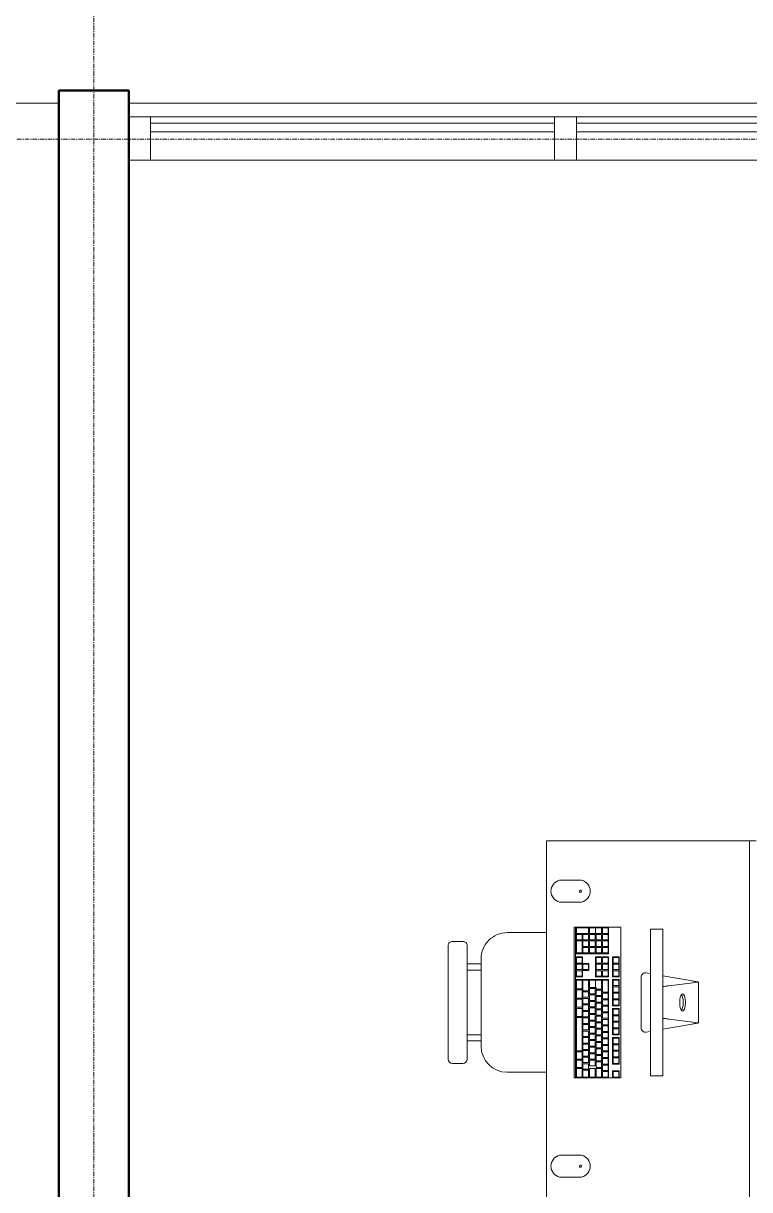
# Model space of a CAD drawing. Header units: inches. Extents: x -1714 to 1984, y -1043 to 970.
# Drawn here: x -1052.9 to -969.8, y 546.9 to 680.5 of the extents above; entities that cross this region are included whole.
import ezdxf

# ---------------------------------------------------------------- set-up
doc = ezdxf.new("R2010")
doc.units = ezdxf.units.IN
doc.header["$MEASUREMENT"] = 0
doc.linetypes.add('Grid Line 1_2_', pattern=[0.875, 0.5, -0.125, 0.125, -0.125])
for name, color, linetype, lineweight in [('A-FLOR', 192, 'Continuous', 13), ('A-GENM', 13, 'Continuous', 9), ('A-GLAZ-CURT', 52, 'Continuous', 9), ('A-GLAZ-CWMG', 51, 'Continuous', 9), ('A-WALL', 113, 'Continuous', 13), ('I-FURN', 30, 'Continuous', 9), ('S-GRID', 1, 'Continuous', 9)]:
    doc.layers.add(name, color=color, linetype=linetype, lineweight=lineweight)

# ---------------------------------------------------------------- blocks, each defined once
blk = doc.blocks.new('System Panel - Glazed-1359671-L2 - Architectural')
at = {"layer": 'A-GLAZ-CURT', "lineweight": 13}
for p, q in [((25.75, -0.75), (-25.75, -0.75)), ((-25.75, -0.75), (-25.75, -1.75)), ((25.75, -1.75), (25.75, -0.75)), ((-25.75, -1.75), (25.75, -1.75))]:
    blk.add_line(p, q, dxfattribs=at)
blk = doc.blocks.new('System Panel - Glazed-1359675-L2 - Architectural')
at = {"layer": 'A-GLAZ-CURT', "lineweight": 13}
for p, q in [((23.125, -0.75), (-23.125, -0.75)), ((-23.125, -0.75), (-23.125, -1.75)), ((23.125, -1.75), (23.125, -0.75)), ((-23.125, -1.75), (23.125, -1.75))]:
    blk.add_line(p, q, dxfattribs=at)
blk = doc.blocks.new('Rectangular Mullion - 2_5_ x 5_ rectangular-1359661-L2 - Architectural')
at = {"layer": 'A-GLAZ-CWMG'}
for p, q in [((-1038.35, 669.78), (-992.1, 669.78)), ((-992.1, 664.78), (-1038.35, 664.78))]:
    blk.add_line(p, q, dxfattribs=at)
blk = doc.blocks.new('Rectangular Mullion - 2_5_ x 5_ rectangular-1359663-L2 - Architectural')
at = {"layer": 'A-GLAZ-CWMG'}
for p, q in [((-665.6, 669.78), (-614.1, 669.78)), ((-665.6, 664.78), (-614.1, 664.78))]:
    blk.add_line(p, q, dxfattribs=at)
blk = doc.blocks.new('Rectangular Mullion - 2_5_ x 5_ rectangular-1359657-L2 - Architectural')
at = {"layer": 'A-GLAZ-CWMG', "lineweight": 20}
for p, q in [((-1.25, 2.5), (1.25, 2.5)), ((-1.25, -2.5), (-1.25, 2.5)), ((1.25, 2.5), (1.25, -2.5)), ((1.25, -2.5), (-1.25, -2.5))]:
    blk.add_line(p, q, dxfattribs=at)
blk = doc.blocks.new('Rectangular Mullion - 2_5_ x 5_ rectangular-1359683-L2 - Architectural')
at = {"layer": 'A-GLAZ-CWMG', "lineweight": 20}
for p, q in [((-2.5, 2.5), (0, 2.5)), ((-2.5, -2.5), (-2.5, 2.5)), ((0, 2.5), (0, -2.5)), ((0, -2.5), (-2.5, -2.5))]:
    blk.add_line(p, q, dxfattribs=at)
blk = doc.blocks.new('Dynamic_Computer_Desk_with_Chairs_8535 - 6-1470367-L2 - Architectural')
at = {"layer": 'A-GENM'}
for p, q in [((-126, -23.5), (-126, -21)), ((-123.5, -21), (-123.5, -23.5)), ((-94.5, -23.5), (-94.5, -21)), ((-92, -21), (-92, -23.5))]:
    blk.add_line(p, q, dxfattribs=at)
for centre, start, end in [((-124.75, -21.28), 12.6804, 167.3196), ((-93.25, -21.28), 12.6804, 167.3196), ((-124.75, -23.22), 192.6804, 347.3196), ((-93.25, -23.22), 192.6804, 347.3196)]:
    blk.add_arc(centre, 1.28, start, end, dxfattribs=at)
at = {"layer": 'I-FURN'}
for p, q in [((-130.5, -1.75), (-130.5, -1)), ((-130.5, -25), (-130.5, -1.75)), ((60, -1.75), (-130.5, -1.75)), ((-114.41, -7.97), (-114.4, -7.91)), ((-114.4, -7.91), (-114.35, -7.64)), ((-114.3, -7.91), (-114.4, -7.91)), ((-114.35, -7.64), (-114.34, -7.64)), ((-109.66, -7.59), (-114.34, -7.59)), ((-114.34, -7.63), (-113.91, -11)), ((-110.09, -11), (-109.66, -7.63)), ((-109.6, -7.91), (-109.7, -7.91)), ((-109.66, -7.64), (-109.65, -7.64)), ((-109.65, -7.64), (-109.6, -7.91)), ((-109.6, -7.91), (-109.59, -7.97)), ((-114.47, -8.34), (-115.07, -11.7)), ((-108.93, -11.7), (-109.53, -8.34)), ((-120.4, -11.7), (-120.4, -13.1)), ((-119.65, -11.7), (-120.4, -11.7)), ((-119.65, -11.7), (-104.35, -11.7)), ((-103.6, -11.7), (-104.35, -11.7)), ((-103.6, -13.1), (-103.6, -11.7)), ((-120.4, -13.1), (-119.65, -13.1)), ((-104.35, -13.1), (-119.65, -13.1)), ((-115.31, -13.1), (-115.4, -13.58)), ((-108.6, -13.58), (-108.69, -13.1)), ((-104.35, -13.1), (-103.6, -13.1)), ((-114.9, -14.17), (-109.1, -14.17)), ((-120.62, -16.59), (-120.62, -16.49)), ((-103.38, -16.49), (-120.62, -16.49)), ((-120.62, -16.59), (-120.62, -16.73)), ((-120.62, -17.91), (-120.62, -16.73)), ((-117.22, -16.69), (-117.22, -16.73)), ((-117.22, -16.69), (-114.93, -16.69)), ((-117.22, -17.44), (-117.22, -16.73)), ((-117.14, -17.37), (-117.14, -16.74)), ((-117.14, -16.74), (-116.51, -16.74)), ((-116.51, -16.74), (-116.51, -17.37)), ((-116.39, -17.37), (-116.39, -16.74)), ((-116.39, -16.74), (-115.76, -16.74)), ((-115.76, -16.74), (-115.76, -17.37)), ((-115.64, -17.37), (-115.64, -16.74)), ((-115.64, -16.74), (-115.01, -16.74)), ((-115.01, -16.74), (-115.01, -17.37)), ((-114.93, -16.73), (-114.93, -16.69)), ((-114.93, -16.73), (-114.93, -17.44)), ((-114.64, -16.69), (-114.64, -16.73)), ((-114.64, -16.69), (-111.61, -16.69)), ((-114.64, -17.44), (-114.64, -16.73)), ((-114.56, -17.37), (-114.56, -16.74)), ((-114.56, -16.74), (-113.93, -16.74)), ((-113.93, -16.74), (-113.93, -17.37)), ((-113.81, -17.37), (-113.81, -16.74)), ((-113.81, -16.74), (-113.18, -16.74)), ((-113.18, -16.74), (-113.18, -17.37)), ((-113.06, -17.37), (-113.06, -16.74)), ((-113.06, -16.74), (-112.43, -16.74)), ((-112.43, -16.74), (-112.43, -17.37)), ((-112.31, -17.37), (-112.31, -16.74)), ((-112.31, -16.74), (-111.69, -16.74)), ((-111.69, -16.74), (-111.69, -17.37)), ((-111.61, -16.73), (-111.61, -16.69)), ((-111.61, -16.73), (-111.61, -17.44)), ((-111.31, -16.69), (-111.31, -16.73)), ((-111.31, -16.69), (-108.28, -16.69)), ((-111.31, -17.44), (-111.31, -16.73)), ((-111.23, -17.37), (-111.23, -16.74)), ((-111.23, -16.74), (-110.6, -16.74)), ((-110.6, -16.74), (-110.6, -17.37)), ((-110.48, -17.37), (-110.48, -16.74)), ((-110.48, -16.74), (-109.85, -16.74)), ((-109.85, -16.74), (-109.85, -17.37)), ((-109.74, -17.37), (-109.74, -16.74)), ((-109.74, -16.74), (-109.11, -16.74)), ((-109.11, -16.74), (-109.11, -17.37)), ((-108.99, -17.37), (-108.99, -16.74)), ((-108.99, -16.74), (-108.36, -16.74)), ((-108.36, -16.74), (-108.36, -17.37)), ((-108.28, -16.73), (-108.28, -16.69)), ((-108.28, -16.73), (-108.28, -17.44)), ((-107.98, -16.69), (-107.98, -16.73)), ((-107.98, -16.69), (-104.95, -16.69)), ((-107.98, -17.44), (-107.98, -16.73)), ((-107.91, -17.37), (-107.91, -16.74)), ((-107.91, -16.74), (-107.28, -16.74)), ((-107.28, -16.74), (-107.28, -17.37)), ((-107.16, -17.37), (-107.16, -16.74)), ((-107.16, -16.74), (-106.53, -16.74)), ((-106.53, -16.74), (-106.53, -17.37)), ((-106.41, -17.37), (-106.41, -16.74)), ((-106.41, -16.74), (-105.78, -16.74)), ((-105.78, -16.74), (-105.78, -17.37)), ((-105.66, -17.37), (-105.66, -16.74)), ((-105.66, -16.74), (-105.03, -16.74)), ((-105.03, -16.74), (-105.03, -17.37)), ((-104.95, -16.73), (-104.95, -16.69)), ((-104.95, -16.73), (-104.95, -17.44)), ((-104.17, -16.69), (-104.17, -16.73)), ((-104.17, -16.69), (-103.38, -16.69)), ((-104.17, -17.44), (-104.17, -16.73)), ((-104.09, -17.37), (-104.09, -16.74)), ((-104.09, -16.74), (-103.46, -16.74)), ((-103.46, -16.74), (-103.46, -17.37)), ((-103.38, -16.49), (-103.38, -16.59)), ((-103.38, -16.69), (-103.38, -16.59)), ((-103.38, -16.69), (-103.38, -17.44)), ((-120.62, -21.65), (-120.62, -17.91)), ((-120.62, -17.91), (-117.59, -17.91)), ((-120.54, -18.6), (-120.54, -17.96)), ((-120.54, -17.96), (-119.91, -17.96)), ((-119.91, -18.6), (-120.54, -18.6)), ((-120.54, -19.38), (-120.54, -18.7)), ((-120.54, -18.7), (-119.91, -18.7)), ((-119.91, -17.96), (-119.91, -18.6)), ((-119.91, -18.7), (-119.91, -19.38)), ((-119.8, -18.6), (-119.8, -17.96)), ((-119.8, -17.96), (-119.17, -17.96)), ((-119.17, -18.6), (-119.8, -18.6)), ((-119.8, -19.34), (-119.8, -18.7)), ((-119.8, -18.7), (-119.17, -18.7)), ((-119.17, -17.96), (-119.17, -18.6)), ((-119.17, -18.7), (-119.17, -19.34)), ((-119.05, -18.6), (-119.05, -17.96)), ((-119.05, -17.96), (-118.42, -17.96)), ((-118.42, -18.6), (-119.05, -18.6)), ((-119.05, -19.34), (-119.05, -18.7)), ((-119.05, -18.7), (-118.42, -18.7)), ((-118.42, -17.96), (-118.42, -18.6)), ((-118.42, -18.7), (-118.42, -19.34)), ((-118.3, -18.6), (-118.3, -17.96)), ((-118.3, -17.96), (-117.67, -17.96)), ((-117.67, -18.6), (-118.3, -18.6)), ((-118.3, -19.34), (-118.3, -18.7)), ((-118.3, -18.7), (-117.67, -18.7)), ((-117.67, -17.96), (-117.67, -18.6)), ((-117.67, -18.7), (-117.67, -19.34)), ((-117.59, -17.91), (-117.59, -21.63)), ((-114.93, -17.44), (-117.22, -17.44)), ((-117.22, -19.41), (-117.22, -17.91)), ((-117.22, -17.91), (-114.93, -17.91)), ((-116.51, -17.37), (-117.14, -17.37)), ((-117.14, -18.6), (-117.14, -17.96)), ((-117.14, -17.96), (-116.51, -17.96)), ((-116.51, -18.6), (-117.14, -18.6)), ((-117.14, -18.7), (-116.51, -18.7)), ((-117.14, -19.33), (-117.14, -18.7)), ((-116.51, -17.96), (-116.51, -18.6)), ((-116.51, -18.7), (-116.51, -19.33)), ((-115.76, -17.37), (-116.39, -17.37)), ((-116.39, -18.6), (-116.39, -17.96)), ((-116.39, -17.96), (-115.76, -17.96)), ((-115.76, -18.6), (-116.39, -18.6)), ((-116.39, -19.33), (-116.39, -18.7)), ((-116.39, -18.7), (-115.76, -18.7)), ((-115.76, -17.96), (-115.76, -18.6)), ((-115.76, -18.7), (-115.76, -19.33)), ((-115.01, -17.37), (-115.64, -17.37)), ((-115.64, -18.6), (-115.64, -17.96)), ((-115.64, -17.96), (-115.01, -17.96)), ((-115.01, -18.6), (-115.64, -18.6)), ((-115.64, -19.33), (-115.64, -18.7)), ((-115.64, -18.7), (-115.01, -18.7)), ((-115.01, -17.96), (-115.01, -18.6)), ((-115.01, -18.7), (-115.01, -19.33)), ((-114.93, -17.91), (-114.93, -19.41)), ((-111.61, -17.44), (-114.64, -17.44)), ((-114.64, -21.63), (-114.64, -17.91)), ((-114.64, -17.91), (-103.38, -17.91)), ((-113.93, -17.37), (-114.56, -17.37)), ((-114.56, -18.6), (-114.56, -17.96)), ((-114.56, -17.96), (-113.18, -17.96)), ((-113.18, -18.6), (-114.56, -18.6)), ((-114.56, -19.38), (-114.56, -18.7)), ((-114.56, -18.7), (-113.54, -18.7)), ((-113.18, -17.37), (-113.81, -17.37)), ((-113.54, -18.7), (-113.54, -19.33)), ((-113.42, -19.33), (-113.42, -18.7)), ((-113.42, -18.7), (-112.79, -18.7)), ((-113.18, -17.96), (-113.18, -18.6)), ((-112.43, -17.37), (-113.06, -17.37)), ((-113.06, -18.59), (-113.06, -17.96)), ((-113.06, -17.96), (-112.43, -17.96)), ((-112.43, -18.59), (-113.06, -18.59)), ((-112.79, -18.7), (-112.79, -19.33)), ((-112.67, -19.33), (-112.67, -18.7)), ((-112.67, -18.7), (-112.04, -18.7)), ((-112.43, -17.96), (-112.43, -18.59)), ((-111.69, -17.37), (-112.31, -17.37)), ((-112.31, -18.59), (-112.31, -17.96)), ((-112.31, -17.96), (-111.69, -17.96)), ((-111.69, -18.59), (-112.31, -18.59)), ((-112.04, -18.7), (-112.04, -19.33)), ((-111.92, -19.33), (-111.92, -18.7)), ((-111.92, -18.7), (-111.29, -18.7)), ((-111.69, -17.96), (-111.69, -18.59)), ((-111.57, -18.59), (-111.57, -17.96)), ((-111.57, -17.96), (-110.94, -17.96)), ((-110.94, -18.59), (-111.57, -18.59)), ((-108.28, -17.44), (-111.31, -17.44)), ((-111.29, -18.7), (-111.29, -19.33)), ((-110.6, -17.37), (-111.23, -17.37)), ((-111.17, -19.33), (-111.17, -18.7)), ((-111.17, -18.7), (-110.54, -18.7)), ((-110.94, -17.96), (-110.94, -18.59)), ((-110.82, -18.59), (-110.82, -17.96)), ((-110.82, -17.96), (-110.19, -17.96)), ((-110.19, -18.59), (-110.82, -18.59)), ((-110.54, -18.7), (-110.54, -19.33)), ((-109.85, -17.37), (-110.48, -17.37)), ((-110.43, -19.33), (-110.43, -18.7)), ((-110.43, -18.7), (-109.8, -18.7)), ((-110.19, -17.96), (-110.19, -18.59)), ((-110.07, -18.59), (-110.07, -17.96)), ((-110.07, -17.96), (-109.44, -17.96)), ((-109.44, -18.59), (-110.07, -18.59)), ((-109.8, -18.7), (-109.8, -19.33)), ((-109.11, -17.37), (-109.74, -17.37)), ((-109.68, -19.33), (-109.68, -18.7)), ((-109.68, -18.7), (-109.05, -18.7)), ((-109.44, -17.96), (-109.44, -18.59)), ((-109.32, -18.59), (-109.32, -17.96)), ((-109.32, -17.96), (-108.69, -17.96)), ((-108.69, -18.59), (-109.32, -18.59)), ((-109.05, -18.7), (-109.05, -19.33)), ((-108.36, -17.37), (-108.99, -17.37)), ((-108.93, -19.33), (-108.93, -18.7)), ((-108.93, -18.7), (-108.3, -18.7)), ((-108.69, -17.96), (-108.69, -18.59)), ((-108.57, -18.59), (-108.57, -17.96)), ((-108.57, -17.96), (-107.94, -17.96)), ((-107.94, -18.59), (-108.57, -18.59)), ((-108.3, -18.7), (-108.3, -19.33)), ((-108.18, -19.33), (-108.18, -18.7)), ((-108.18, -18.7), (-107.55, -18.7)), ((-104.95, -17.44), (-107.98, -17.44)), ((-107.94, -17.96), (-107.94, -18.59)), ((-107.28, -17.37), (-107.91, -17.37)), ((-107.83, -18.59), (-107.83, -17.96)), ((-107.83, -17.96), (-107.2, -17.96)), ((-107.2, -18.59), (-107.83, -18.59)), ((-107.55, -18.7), (-107.55, -19.33)), ((-107.43, -19.33), (-107.43, -18.7)), ((-107.43, -18.7), (-106.8, -18.7)), ((-107.2, -17.96), (-107.2, -18.59)), ((-106.53, -17.37), (-107.16, -17.37)), ((-107.08, -18.59), (-107.08, -17.96)), ((-107.08, -17.96), (-106.45, -17.96)), ((-106.45, -18.59), (-107.08, -18.59)), ((-106.8, -18.7), (-106.8, -19.33)), ((-106.69, -19.33), (-106.69, -18.7)), ((-106.69, -18.7), (-106.06, -18.7)), ((-106.45, -17.96), (-106.45, -18.59)), ((-105.78, -17.37), (-106.41, -17.37)), ((-106.33, -18.59), (-106.33, -17.96)), ((-106.33, -17.96), (-105.7, -17.96)), ((-105.7, -18.59), (-106.33, -18.59)), ((-106.06, -18.7), (-106.06, -19.33)), ((-105.94, -19.33), (-105.94, -18.7)), ((-105.94, -18.7), (-105.31, -18.7)), ((-105.7, -17.96), (-105.7, -18.59)), ((-105.03, -17.37), (-105.66, -17.37)), ((-105.58, -18.59), (-105.58, -17.96)), ((-105.58, -17.96), (-104.95, -17.96)), ((-104.95, -18.59), (-105.58, -18.59)), ((-105.31, -18.7), (-105.31, -19.33)), ((-105.19, -19.33), (-105.19, -18.7)), ((-105.19, -18.7), (-104.56, -18.7)), ((-104.95, -17.96), (-104.95, -18.59)), ((-104.83, -18.59), (-104.83, -17.96)), ((-104.83, -17.96), (-104.2, -17.96)), ((-104.2, -18.59), (-104.83, -18.59)), ((-104.56, -18.7), (-104.56, -19.33)), ((-104.44, -19.33), (-104.44, -18.7)), ((-104.44, -18.7), (-103.46, -18.7)), ((-104.2, -17.96), (-104.2, -18.59)), ((-103.38, -17.44), (-104.17, -17.44)), ((-103.46, -17.37), (-104.09, -17.37)), ((-104.09, -18.59), (-104.09, -17.96)), ((-104.09, -17.96), (-103.46, -17.96)), ((-103.46, -18.59), (-104.09, -18.59)), ((-103.46, -17.96), (-103.46, -18.59)), ((-103.46, -18.7), (-103.46, -19.33)), ((-103.38, -17.44), (-103.38, -17.91)), ((-103.38, -17.91), (-103.38, -21.65)), ((-120.54, -20.09), (-120.54, -19.38)), ((-119.91, -19.38), (-120.54, -19.38)), ((-119.91, -19.38), (-119.91, -20.09)), ((-119.17, -19.34), (-119.8, -19.34)), ((-119.8, -20.09), (-119.8, -19.45)), ((-119.8, -19.45), (-119.17, -19.45)), ((-119.17, -19.45), (-119.17, -20.09)), ((-118.42, -19.34), (-119.05, -19.34)), ((-119.05, -20.09), (-119.05, -19.45)), ((-119.05, -19.45), (-118.42, -19.45)), ((-118.42, -19.45), (-118.42, -20.09)), ((-117.67, -19.34), (-118.3, -19.34)), ((-118.3, -20.09), (-118.3, -19.45)), ((-118.3, -19.45), (-117.67, -19.45)), ((-117.67, -19.45), (-117.67, -20.09)), ((-114.93, -19.41), (-117.22, -19.41)), ((-116.51, -19.33), (-117.14, -19.33)), ((-115.76, -19.33), (-116.39, -19.33)), ((-115.01, -19.33), (-115.64, -19.33)), ((-114.56, -20.08), (-114.56, -19.38)), ((-113.73, -19.38), (-114.56, -19.38)), ((-113.54, -19.33), (-113.73, -19.33)), ((-113.73, -19.33), (-113.73, -19.38)), ((-113.73, -19.38), (-113.73, -20.08)), ((-113.61, -20.08), (-113.61, -19.45)), ((-113.61, -19.45), (-112.98, -19.45)), ((-112.79, -19.33), (-113.42, -19.33)), ((-112.98, -19.45), (-112.98, -20.08)), ((-112.87, -20.08), (-112.87, -19.45)), ((-112.87, -19.45), (-112.24, -19.45)), ((-112.04, -19.33), (-112.67, -19.33)), ((-112.24, -19.45), (-112.24, -20.08)), ((-112.12, -20.08), (-112.12, -19.45)), ((-112.12, -19.45), (-111.49, -19.45)), ((-111.29, -19.33), (-111.92, -19.33)), ((-111.49, -19.45), (-111.49, -20.08)), ((-111.37, -20.08), (-111.37, -19.45)), ((-111.37, -19.45), (-110.74, -19.45)), ((-110.54, -19.33), (-111.17, -19.33)), ((-110.74, -19.45), (-110.74, -20.08)), ((-110.62, -20.08), (-110.62, -19.45)), ((-110.62, -19.45), (-109.99, -19.45)), ((-109.8, -19.33), (-110.43, -19.33)), ((-109.99, -19.45), (-109.99, -20.08)), ((-109.87, -20.08), (-109.87, -19.45)), ((-109.87, -19.45), (-109.24, -19.45)), ((-109.05, -19.33), (-109.68, -19.33)), ((-109.24, -19.45), (-109.24, -20.08)), ((-109.13, -20.08), (-109.13, -19.45)), ((-109.13, -19.45), (-108.5, -19.45)), ((-108.3, -19.33), (-108.93, -19.33)), ((-108.5, -19.45), (-108.5, -20.08)), ((-108.38, -20.08), (-108.38, -19.45)), ((-108.38, -19.45), (-107.75, -19.45)), ((-107.55, -19.33), (-108.18, -19.33)), ((-107.75, -19.45), (-107.75, -20.08)), ((-107.63, -20.08), (-107.63, -19.45)), ((-107.63, -19.45), (-107, -19.45)), ((-106.8, -19.33), (-107.43, -19.33)), ((-107, -19.45), (-107, -20.08)), ((-106.88, -20.08), (-106.88, -19.45)), ((-106.88, -19.45), (-106.25, -19.45)), ((-106.06, -19.33), (-106.69, -19.33)), ((-106.25, -19.45), (-106.25, -20.08)), ((-106.13, -20.08), (-106.13, -19.45)), ((-106.13, -19.45), (-105.5, -19.45)), ((-105.31, -19.33), (-105.94, -19.33)), ((-105.5, -19.45), (-105.5, -20.08)), ((-105.39, -20.08), (-105.39, -19.45)), ((-105.39, -19.45), (-104.76, -19.45)), ((-104.56, -19.33), (-105.19, -19.33)), ((-104.76, -19.45), (-104.76, -20.08)), ((-103.46, -19.33), (-104.44, -19.33)), ((-104.44, -20.08), (-104.44, -19.45)), ((-104.44, -19.45), (-103.46, -19.45)), ((-103.46, -19.45), (-103.46, -20.08)), ((-119.91, -20.09), (-120.54, -20.09)), ((-120.54, -21.58), (-120.54, -20.2)), ((-120.54, -20.2), (-119.91, -20.2)), ((-119.91, -20.2), (-119.91, -21.58)), ((-119.17, -20.09), (-119.8, -20.09)), ((-119.8, -20.84), (-119.8, -20.2)), ((-119.8, -20.2), (-119.17, -20.2)), ((-119.17, -20.84), (-119.8, -20.84)), ((-119.8, -21.58), (-119.8, -20.94)), ((-119.8, -20.94), (-119.17, -20.94)), ((-119.17, -20.2), (-119.17, -20.84)), ((-119.17, -20.94), (-119.17, -21.58)), ((-118.42, -20.09), (-119.05, -20.09)), ((-119.05, -20.84), (-119.05, -20.2)), ((-119.05, -20.2), (-118.42, -20.2)), ((-118.42, -20.84), (-119.05, -20.84)), ((-119.05, -21.58), (-119.05, -20.94)), ((-119.05, -20.94), (-117.67, -20.94)), ((-118.42, -20.2), (-118.42, -20.84)), ((-117.67, -20.09), (-118.3, -20.09)), ((-118.3, -20.84), (-118.3, -20.2)), ((-118.3, -20.2), (-117.67, -20.2)), ((-117.67, -20.84), (-118.3, -20.84)), ((-117.67, -20.2), (-117.67, -20.84)), ((-117.67, -20.94), (-117.67, -21.58)), ((-117.22, -21.63), (-117.22, -20.9)), ((-117.22, -20.9), (-116.47, -20.9)), ((-117.14, -20.94), (-116.51, -20.94)), ((-117.14, -21.57), (-117.14, -20.94)), ((-116.51, -20.94), (-116.51, -21.57)), ((-116.47, -20.9), (-116.47, -20.16)), ((-116.47, -20.16), (-115.68, -20.16)), ((-116.39, -20.83), (-116.39, -20.2)), ((-116.39, -20.2), (-115.76, -20.2)), ((-115.76, -20.83), (-116.39, -20.83)), ((-116.39, -21.57), (-116.39, -20.94)), ((-116.39, -20.94), (-115.76, -20.94)), ((-115.76, -20.2), (-115.76, -20.83)), ((-115.76, -20.94), (-115.76, -21.57)), ((-115.68, -20.16), (-115.68, -20.9)), ((-115.68, -20.9), (-114.93, -20.9)), ((-115.64, -21.57), (-115.64, -20.94)), ((-115.64, -20.94), (-115.01, -20.94)), ((-115.01, -20.94), (-115.01, -21.57)), ((-114.93, -20.9), (-114.93, -21.63)), ((-113.73, -20.08), (-114.56, -20.08)), ((-114.56, -20.83), (-114.56, -20.2)), ((-114.56, -20.2), (-113.34, -20.2)), ((-113.34, -20.83), (-114.56, -20.83)), ((-114.56, -21.57), (-114.56, -20.94)), ((-114.56, -20.94), (-113.57, -20.94)), ((-112.98, -20.08), (-113.61, -20.08)), ((-113.57, -20.94), (-113.57, -21.57)), ((-113.46, -21.57), (-113.46, -20.94)), ((-113.46, -20.94), (-112.51, -20.94)), ((-113.34, -20.2), (-113.34, -20.83)), ((-113.22, -20.83), (-113.22, -20.2)), ((-113.22, -20.2), (-112.59, -20.2)), ((-112.59, -20.83), (-113.22, -20.83)), ((-112.24, -20.08), (-112.87, -20.08)), ((-112.59, -20.2), (-112.59, -20.83)), ((-112.51, -20.94), (-112.51, -21.57)), ((-112.47, -20.83), (-112.47, -20.2)), ((-112.47, -20.2), (-111.84, -20.2)), ((-111.84, -20.83), (-112.47, -20.83)), ((-112.39, -21.57), (-112.39, -20.94)), ((-112.39, -20.94), (-111.45, -20.94)), ((-111.49, -20.08), (-112.12, -20.08)), ((-111.84, -20.2), (-111.84, -20.83)), ((-111.72, -20.83), (-111.72, -20.2)), ((-111.72, -20.2), (-111.09, -20.2)), ((-111.09, -20.83), (-111.72, -20.83)), ((-111.45, -20.94), (-111.45, -21.57)), ((-110.74, -20.08), (-111.37, -20.08)), ((-111.33, -21.57), (-111.33, -20.94)), ((-111.33, -20.94), (-110.39, -20.94)), ((-111.09, -20.2), (-111.09, -20.83)), ((-110.98, -20.83), (-110.98, -20.2)), ((-110.98, -20.2), (-110.35, -20.2)), ((-110.35, -20.83), (-110.98, -20.83)), ((-109.99, -20.08), (-110.62, -20.08)), ((-110.39, -20.94), (-110.39, -21.57)), ((-110.35, -20.2), (-110.35, -20.83)), ((-110.27, -21.57), (-110.27, -20.94)), ((-110.27, -20.94), (-106.45, -20.94)), ((-110.23, -20.83), (-110.23, -20.2)), ((-110.23, -20.2), (-109.6, -20.2)), ((-109.6, -20.83), (-110.23, -20.83)), ((-109.24, -20.08), (-109.87, -20.08)), ((-109.6, -20.2), (-109.6, -20.83)), ((-109.48, -20.83), (-109.48, -20.2)), ((-109.48, -20.2), (-108.85, -20.2)), ((-108.85, -20.83), (-109.48, -20.83)), ((-108.5, -20.08), (-109.13, -20.08)), ((-108.85, -20.2), (-108.85, -20.83)), ((-108.73, -20.83), (-108.73, -20.2)), ((-108.73, -20.2), (-108.1, -20.2)), ((-108.1, -20.83), (-108.73, -20.83)), ((-107.75, -20.08), (-108.38, -20.08)), ((-108.1, -20.2), (-108.1, -20.83)), ((-107.98, -20.83), (-107.98, -20.2)), ((-107.98, -20.2), (-107.35, -20.2)), ((-107.35, -20.83), (-107.98, -20.83)), ((-107, -20.08), (-107.63, -20.08)), ((-107.35, -20.2), (-107.35, -20.83)), ((-107.24, -20.83), (-107.24, -20.2)), ((-107.24, -20.2), (-106.61, -20.2)), ((-106.61, -20.83), (-107.24, -20.83)), ((-106.25, -20.08), (-106.88, -20.08)), ((-106.61, -20.2), (-106.61, -20.83)), ((-106.49, -20.83), (-106.49, -20.2)), ((-106.49, -20.2), (-105.86, -20.2)), ((-105.86, -20.83), (-106.49, -20.83)), ((-106.45, -20.94), (-106.45, -21.57)), ((-106.33, -21.57), (-106.33, -20.94)), ((-106.33, -20.94), (-105.5, -20.94)), ((-105.5, -20.08), (-106.13, -20.08)), ((-105.86, -20.2), (-105.86, -20.83)), ((-105.74, -20.83), (-105.74, -20.2)), ((-105.74, -20.2), (-105.11, -20.2)), ((-105.11, -20.83), (-105.74, -20.83)), ((-105.5, -20.94), (-105.5, -21.57)), ((-104.76, -20.08), (-105.39, -20.08)), ((-105.39, -21.57), (-105.39, -20.94)), ((-105.39, -20.94), (-104.56, -20.94)), ((-105.11, -20.2), (-105.11, -20.83)), ((-104.99, -20.83), (-104.99, -20.2)), ((-104.99, -20.2), (-104.36, -20.2)), ((-104.36, -20.83), (-104.99, -20.83)), ((-104.56, -20.94), (-104.56, -21.57)), ((-103.46, -20.08), (-104.44, -20.08)), ((-104.44, -21.57), (-104.44, -20.94)), ((-104.44, -20.94), (-103.46, -20.94)), ((-104.36, -20.2), (-104.36, -20.83)), ((-104.24, -20.83), (-104.24, -20.2)), ((-104.24, -20.2), (-103.46, -20.2)), ((-103.46, -20.83), (-104.24, -20.83)), ((-103.46, -20.2), (-103.46, -20.83)), ((-103.46, -20.94), (-103.46, -21.57)), ((-120.62, -21.65), (-120.62, -21.7)), ((-117.59, -21.65), (-120.62, -21.65)), ((-120.62, -21.7), (-120.62, -21.84)), ((-103.38, -21.7), (-120.62, -21.7)), ((-120.62, -21.84), (-103.38, -21.84)), ((-119.91, -21.58), (-120.54, -21.58)), ((-119.17, -21.58), (-119.8, -21.58)), ((-117.67, -21.58), (-119.05, -21.58)), ((-117.59, -21.65), (-117.59, -21.63)), ((-117.22, -21.63), (-117.22, -21.65)), ((-114.93, -21.65), (-117.22, -21.65)), ((-116.51, -21.57), (-117.14, -21.57)), ((-115.76, -21.57), (-116.39, -21.57)), ((-115.01, -21.57), (-115.64, -21.57)), ((-114.93, -21.65), (-114.93, -21.63)), ((-114.64, -21.63), (-114.64, -21.65)), ((-103.38, -21.65), (-114.64, -21.65)), ((-113.57, -21.57), (-114.56, -21.57)), ((-112.51, -21.57), (-113.46, -21.57)), ((-111.45, -21.57), (-112.39, -21.57)), ((-110.39, -21.57), (-111.33, -21.57)), ((-106.45, -21.57), (-110.27, -21.57)), ((-105.5, -21.57), (-106.33, -21.57)), ((-104.56, -21.57), (-105.39, -21.57)), ((-103.46, -21.57), (-104.44, -21.57)), ((-103.38, -21.7), (-103.38, -21.65)), ((-103.38, -21.84), (-103.38, -21.7)), ((60, -25), (-130.5, -25))]:
    blk.add_line(p, q, dxfattribs=at)
at = {"layer": 'I-FURN', "flags": 128}
for points in [[(-114.4, -7.91), (-114.41, -7.97), (-114.42, -8.05), (-114.44, -8.14), (-114.45, -8.24), (-114.47, -8.34)], [(-114.34, -7.59), (-114.34, -7.6), (-114.34, -7.63)], [(-109.66, -7.63), (-109.66, -7.6), (-109.66, -7.59)], [(-109.53, -8.34), (-109.55, -8.24), (-109.56, -8.14), (-109.58, -8.05), (-109.59, -7.97), (-109.6, -7.91)], [(-113, -9.42), (-112.97, -9.35), (-112.89, -9.27), (-112.75, -9.21), (-112.57, -9.16), (-112.35, -9.12), (-112.12, -9.1), (-111.88, -9.1), (-111.65, -9.12), (-111.43, -9.16), (-111.25, -9.21), (-111.11, -9.27), (-111.03, -9.35), (-111, -9.42)], [(-111, -9.42), (-111.03, -9.5), (-111.11, -9.57), (-111.25, -9.64), (-111.43, -9.69), (-111.65, -9.73), (-111.88, -9.75), (-112.12, -9.75), (-112.35, -9.73), (-112.57, -9.69), (-112.75, -9.64), (-112.89, -9.57), (-112.97, -9.5), (-113, -9.42)], [(-111.11, -9.54), (-111.25, -9.47), (-111.43, -9.42), (-111.65, -9.38), (-111.88, -9.36), (-112.12, -9.36), (-112.35, -9.38), (-112.57, -9.42), (-112.75, -9.47), (-112.89, -9.54)], [(-113.91, -11), (-113.9, -11.06), (-113.89, -11.15), (-113.87, -11.27), (-113.85, -11.4), (-113.84, -11.55), (-113.82, -11.7)], [(-110.18, -11.7), (-110.16, -11.55), (-110.15, -11.4), (-110.13, -11.27), (-110.11, -11.15), (-110.1, -11.06), (-110.09, -11)]]:
    blk.add_lwpolyline(points, dxfattribs=at)
at = {"layer": 'I-FURN'}
for centre, radius, start, end in [((-114.9, -13.67), 0.5, 170, 270), ((-109.1, -13.67), 0.5, 270, 10), ((-124.75, -21.12), 0.124, 0, 180), ((-124.75, -21.12), 0.124, 165, 180), ((-124.75, -21.12), 0.124, 180, 0), ((-124.75, -21.12), 0.124, 180, 195), ((-124.75, -21.12), 0.124, 0, 135), ((-124.75, -21.12), 0.124, 255, 0), ((-93.25, -21.12), 0.124, 0, 180), ((-93.25, -21.12), 0.124, 165, 180), ((-93.25, -21.12), 0.124, 180, 0), ((-93.25, -21.12), 0.124, 180, 195), ((-93.25, -21.12), 0.124, 0, 135), ((-93.25, -21.12), 0.124, 255, 0)]:
    blk.add_arc(centre, radius, start, end, dxfattribs=at)
blk = doc.blocks.new('Chair-Stacking - Chair-Stacking-1470448-L2 - Architectural')
at = {"layer": 'I-FURN'}
for p, q in [((-14.05, 3.31), (-14.05, 4.47)), ((-13.55, 4.97), (-0.55, 4.97)), ((-0.05, 3.31), (-0.05, 4.47)), ((-13.55, 2.81), (-0.55, 2.81)), ((-11.46, 1.21), (-11.46, 2.81)), ((-10.74, 1.21), (-10.74, 2.81)), ((-3.34, 1.21), (-3.34, 2.81)), ((-2.63, 1.21), (-2.63, 2.81)), ((-12.05, 1.21), (-2.05, 1.21)), ((-11.46, 1.21), (-10.74, 1.21)), ((-2.63, 1.21), (-3.34, 1.21)), ((-15.05, -6.29), (-15.05, -1.79)), ((0.95, -6.29), (0.95, -1.79))]:
    blk.add_line(p, q, dxfattribs=at)
for centre, radius, start, end in [((-13.55, 4.47), 0.5, 90, 180), ((-0.55, 4.47), 0.5, 360, 90), ((-13.55, 3.31), 0.5, 180, 270), ((-0.55, 3.31), 0.5, 270, 0), ((-12.05, -1.79), 3, 90, 180), ((-2.05, -1.79), 3, 360, 90)]:
    blk.add_arc(centre, radius, start, end, dxfattribs=at)

msp = doc.modelspace()

# ---------------------------------------------------------------- linework, layer by layer
at = {"layer": 'A-FLOR'}
for p, q in [((-1048.85, 671.32), (-1408.74, 671.32)), ((-544.85, 671.32), (-1040.85, 671.32))]:
    msp.add_line(p, q, dxfattribs=at)
at = {"layer": 'A-WALL', "lineweight": 50}
for p, q in [((-1048.85, 672.77), (-1048.85, 303.21)), ((-1040.85, 672.77), (-1048.85, 672.77)), ((-1040.85, 311.21), (-1040.85, 672.77))]:
    msp.add_line(p, q, dxfattribs=at)
at = {"layer": 'S-GRID', "linetype": 'Grid Line 1_2_'}
for p, q in [((-1044.85, -1043.15), (-1044.85, 921.91)), ((-1714.25, 667.21), (1936.33, 667.21))]:
    msp.add_line(p, q, dxfattribs=at)

# ---------------------------------------------------------------- block references
at = {"layer": 'A-GLAZ-CURT', "rotation": 180}
for name, p in [('System Panel - Glazed-1359675-L2 - Architectural', (-1015.23, 667.28)), ('System Panel - Glazed-1359671-L2 - Architectural', (-963.85, 667.28))]:
    msp.add_blockref(name, p, dxfattribs=at)
at = {"layer": 'A-GLAZ-CWMG', "extrusion": (0, 0, -1)}
for name, p in [('Rectangular Mullion - 2_5_ x 5_ rectangular-1359683-L2 - Architectural', (1040.85, 667.28)), ('Rectangular Mullion - 2_5_ x 5_ rectangular-1359657-L2 - Architectural', (990.85, 667.28))]:
    msp.add_blockref(name, p, dxfattribs=at)
at = {"layer": 'A-GLAZ-CWMG'}
for name, p in [('Rectangular Mullion - 2_5_ x 5_ rectangular-1359661-L2 - Architectural', (0, 0)), ('Rectangular Mullion - 2_5_ x 5_ rectangular-1359663-L2 - Architectural', (-324, 0))]:
    msp.add_blockref(name, p, dxfattribs=at)
at = {"layer": 'I-FURN'}
for name, p, rotation in [('Dynamic_Computer_Desk_with_Chairs_8535 - 6-1470367-L2 - Architectural', (-968.02, 456.32), 269.9999999999997), ('Chair-Stacking - Chair-Stacking-1470448-L2 - Architectural', (-999.31, 575.37), 89.99999999999993)]:
    msp.add_blockref(name, p, dxfattribs=dict(at, rotation=rotation))

doc.saveas('drawing.dxf')
